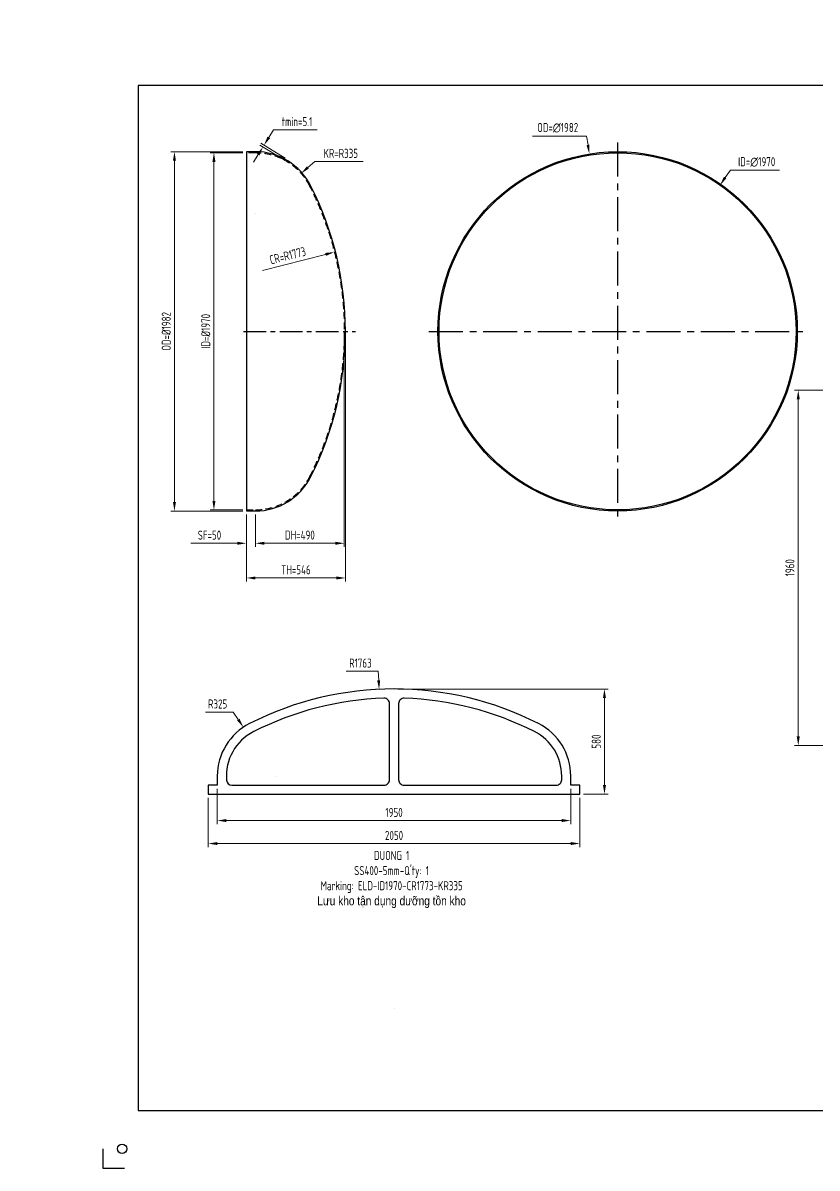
# Model space of a CAD drawing. Header units: millimetres. Extents: x -46397 to 283259, y -8690 to 23983.
# Drawn here: x 53139 to 57520, y -2033 to 4284 of the extents above; entities that cross this region are included whole.
import ezdxf
from ezdxf.enums import TextEntityAlignment as Align

# ---------------------------------------------------------------- set-up
doc = ezdxf.new("R2010")
doc.units = ezdxf.units.MM
doc.linetypes.add('CENTER', pattern=[2, 1.25, -0.25, 0.25, -0.25])
doc.linetypes.add('HIDDEN', pattern=[0.375, 0.25, -0.125])
doc.layers.get('Defpoints').update_dxf_attribs({"lineweight": 0})
for name, color, linetype, lineweight in [('2. Net dut', 190, 'HIDDEN', 9), ('DAM_8', 1, 'Continuous', 25), ('DCenterline8', 8, 'CENTER', 5), ('Dtext', 255, 'Continuous', 20), ('DUONGCHINH', 7, 'Continuous', 25), ('PHANTOM 2', 8, 'Continuous', 0)]:
    doc.layers.add(name, color=color, linetype=linetype, lineweight=lineweight)
doc.layers.add('4. Net tam', color=8, linetype='CENTER')
doc.styles.add('Chu va so', font='arial.ttf')
doc.styles.add('GHI CHÚ 1', font='isocp_IV25.ttf', dxfattribs={"width": 0.8})
doc.styles.get("Standard").update_dxf_attribs({"font": 'isocp.shx', "width": 0.8})
doc.styles.add('TCVN', font='arial.ttf')
doc.styles.add('TEXT', font='arial.ttf', dxfattribs={"height": 124})
doc.dimstyles.new('1-30SCALE', dxfattribs={"dimtxt": 75, "dimasz": 75, "dimexe": 37.5, "dimexo": 30, "dimgap": 30, "dimtad": 1, "dimtoh": 1, "dimdec": 0, "dimdsep": 46, "dimtxsty": 'GHI CHÚ 1', "dimcen": 0.09, "dimclrd": 256, "dimclre": 256, "dimclrt": 2, "dimadec": 0, "dimazin": 0, "dimtfac": 1, "dimtdec": 0, "dimtofl": 0, "dimtmove": 0, "dimatfit": 3, "dimfxl": 1, "dimlwd": 0, "dimlwe": 0, "dimarcsym": 0})
doc.dimstyles.new('1-30SCALE$4', dxfattribs={"dimtxt": 75, "dimasz": 75, "dimexe": 37.5, "dimexo": 30, "dimgap": 30, "dimtad": 1, "dimtoh": 1, "dimdec": 0, "dimdsep": 46, "dimtxsty": 'GHI CHÚ 1', "dimcen": 0.09, "dimclrd": 256, "dimclre": 256, "dimclrt": 2, "dimadec": 0, "dimazin": 0, "dimtfac": 1, "dimtdec": 0, "dimtofl": 0, "dimtmove": 0, "dimatfit": 3, "dimfxl": 1, "dimlwd": 0, "dimlwe": 0, "dimarcsym": 0})

# ---------------------------------------------------------------- blocks, each defined once
blk = doc.blocks.new('*D210')
at = {"layer": 'Defpoints', "color": 0, "transparency": 16777216}
for p in [(54673.4, 3453.4, -0.6), (54421.6, 3232.5, -0.6)]:
    blk.add_point(p, dxfattribs=at)
at = {"layer": 'PHANTOM 2', "linetype": 'Continuous', "lineweight": 0, "transparency": 16777216}
for p, q in [((54748.6, 3519.3), (54711, 3486.3)), ((55015.9, 3519.3), (54748.6, 3519.3))]:
    blk.add_line(p, q, dxfattribs=at)
at = {"layer": 'PHANTOM 2', "lineweight": 0, "transparency": 16777216}
for p, q in [((54421.5, 3232.5), (54421.7, 3232.5)), ((54421.6, 3232.5), (54421.6, 3232.6))]:
    blk.add_line(p, q, dxfattribs=at)
at = {"layer": 'PHANTOM 2', "transparency": 16777216}
blk.add_solid([(54705.5, 3492.6), (54716.5, 3480.1), (54673.4, 3453.4)], dxfattribs=at)
at = {"layer": 'PHANTOM 2', "color": 2, "transparency": 16777216, "insert": (54892.3, 3564.3), "char_height": 50, "attachment_point": 5, "style": 'GHI CHÚ 1'}
blk.add_mtext('KR=R335', dxfattribs=at)
blk = doc.blocks.new('*D211')
at = {"layer": 'Defpoints', "color": 0, "transparency": 16777216}
for p in [(54857.2, 3019.4, -0.6), (53138.9, 2582.4, -0.6)]:
    blk.add_point(p, dxfattribs=at)
at = {"layer": 'PHANTOM 2', "linetype": 'Continuous', "lineweight": 0, "transparency": 16777216}
blk.add_line((54460.4, 2918.5), (54808.7, 3007), dxfattribs=at)
at = {"layer": 'PHANTOM 2', "transparency": 16777216}
blk.add_solid([(54806.7, 3015.1), (54810.8, 2999), (54857.2, 3019.4)], dxfattribs=at)
at = {"layer": 'PHANTOM 2', "color": 2, "transparency": 16777216, "insert": (54599.3, 3000.2), "char_height": 50, "attachment_point": 5, "rotation": 14.26643, "style": 'GHI CHÚ 1'}
blk.add_mtext('CR=R1773', dxfattribs=at)
blk = doc.blocks.new('*D212')
at = {"layer": 'Defpoints', "color": 0, "transparency": 16777216}
for p in [(54371.6, 3573.4, -0.6), (53974.8, 1591.4), (54371.6, 1591.4, -0.6)]:
    blk.add_point(p, dxfattribs=at)
at = {"layer": 'PHANTOM 2', "linetype": 'Continuous', "lineweight": 0, "transparency": 16777216}
for p, q in [((54351.6, 3573.4), (53954.8, 3573.4)), ((53974.8, 3523.4), (53974.8, 1641.4)), ((54351.6, 1591.4), (53954.8, 1591.4))]:
    blk.add_line(p, q, dxfattribs=at)
at = {"layer": 'PHANTOM 2', "transparency": 16777216}
for points in [[(53966.5, 3523.4), (53983.1, 3523.4), (53974.8, 3573.4)], [(53966.5, 1641.4), (53983.1, 1641.4), (53974.8, 1591.4)]]:
    blk.add_solid(points, dxfattribs=at)
at = {"layer": 'PHANTOM 2', "color": 2, "transparency": 16777216, "insert": (53929.5, 2582.4), "char_height": 50, "attachment_point": 5, "rotation": 90, "style": 'GHI CHÚ 1'}
blk.add_mtext('OD=%%C1982', dxfattribs=at)
blk = doc.blocks.new('*D213')
at = {"layer": 'Defpoints', "color": 0, "transparency": 16777216}
for p in [(54192.7, 3567.4), (54371.6, 3567.4, -0.6), (54371.6, 1597.4, -0.6)]:
    blk.add_point(p, dxfattribs=at)
at = {"layer": 'PHANTOM 2', "linetype": 'Continuous', "lineweight": 0, "transparency": 16777216}
for p, q in [((54351.6, 3567.4), (54172.7, 3567.4)), ((54192.7, 1647.4), (54192.7, 3517.4)), ((54351.6, 1597.4), (54172.7, 1597.4))]:
    blk.add_line(p, q, dxfattribs=at)
at = {"layer": 'PHANTOM 2', "transparency": 16777216}
for points in [[(54184.4, 3517.4), (54201.1, 3517.4), (54192.7, 3567.4)], [(54184.4, 1647.4), (54201.1, 1647.4), (54192.7, 1597.4)]]:
    blk.add_solid(points, dxfattribs=at)
at = {"layer": 'PHANTOM 2', "color": 2, "transparency": 16777216, "insert": (54147.4, 2582.4), "char_height": 50, "attachment_point": 5, "rotation": 90, "style": 'GHI CHÚ 1'}
blk.add_mtext('ID=%%C1970', dxfattribs=at)
blk = doc.blocks.new('*D214')
at = {"layer": 'Defpoints', "color": 0, "transparency": 16777216}
for p in [(54469, 3609.2), (54596.9, 3517.9, -0.6), (54602.6, 3527.1, -0.6)]:
    blk.add_point(p, dxfattribs=at)
at = {"layer": 'PHANTOM 2', "linetype": 'Continuous', "lineweight": 0, "transparency": 16777216}
for p, q in [((54495.2, 3651.8), (54521.3, 3694.4)), ((54521.3, 3694.4), (54761.3, 3694.4)), ((54579.9, 3528.4), (54446.3, 3610.4)), ((54585.6, 3537.6), (54451.9, 3619.7)), ((54437.2, 3557.4), (54411, 3514.8))]:
    blk.add_line(p, q, dxfattribs=at)
at = {"layer": 'PHANTOM 2', "transparency": 16777216}
for points in [[(54488.1, 3656.2), (54502.3, 3647.4), (54469, 3609.2)], [(54430.1, 3561.7), (54444.3, 3553), (54463.3, 3600)]]:
    blk.add_solid(points, dxfattribs=at)
at = {"layer": 'PHANTOM 2', "color": 2, "transparency": 16777216, "insert": (54651.3, 3739.4), "char_height": 50, "attachment_point": 5, "style": 'GHI CHÚ 1'}
blk.add_mtext('tmin=5.1', dxfattribs=at)
blk = doc.blocks.new('*D215')
at = {"layer": 'Defpoints', "color": 0, "transparency": 16777216}
for p in [(54371.6, 1591.4, -0.6), (54421.6, 1591.4, -0.6), (54421.6, 1413.3)]:
    blk.add_point(p, dxfattribs=at)
at = {"layer": 'PHANTOM 2', "linetype": 'Continuous', "lineweight": 0, "transparency": 16777216}
for p, q in [((54371.6, 1571.4), (54371.6, 1393.3)), ((54421.6, 1571.4), (54421.6, 1393.3)), ((54321.6, 1413.3), (54064.6, 1413.3)), ((54471.6, 1413.3), (54521.6, 1413.3))]:
    blk.add_line(p, q, dxfattribs=at)
at = {"layer": 'PHANTOM 2', "transparency": 16777216}
for points in [[(54321.6, 1421.7), (54321.6, 1405), (54371.6, 1413.3)], [(54471.6, 1421.7), (54471.6, 1405), (54421.6, 1413.3)]]:
    blk.add_solid(points, dxfattribs=at)
at = {"layer": 'PHANTOM 2', "color": 2, "transparency": 16777216, "insert": (54168.1, 1458.3), "char_height": 50, "attachment_point": 5, "style": 'GHI CHÚ 1'}
blk.add_mtext('SF=50', dxfattribs=at)
blk = doc.blocks.new('*D218')
at = {"layer": 'Defpoints', "color": 0, "transparency": 16777216}
for p in [(54911.9, 2582.4, -0.6), (54421.6, 1591.4, -0.6), (54911.9, 1413.3)]:
    blk.add_point(p, dxfattribs=at)
at = {"layer": 'PHANTOM 2', "linetype": 'Continuous', "lineweight": 0, "transparency": 16777216}
for p, q in [((54911.9, 2562.4), (54911.9, 1393.3)), ((54421.6, 1571.4), (54421.6, 1393.3)), ((54471.6, 1413.3), (54861.9, 1413.3))]:
    blk.add_line(p, q, dxfattribs=at)
at = {"layer": 'PHANTOM 2', "transparency": 16777216}
for points in [[(54471.6, 1421.7), (54471.6, 1405), (54421.6, 1413.3)], [(54861.9, 1421.7), (54861.9, 1405), (54911.9, 1413.3)]]:
    blk.add_solid(points, dxfattribs=at)
at = {"layer": 'PHANTOM 2', "color": 2, "transparency": 16777216, "insert": (54666.8, 1458.7), "char_height": 50, "attachment_point": 5, "style": 'GHI CHÚ 1'}
blk.add_mtext('DH=490', dxfattribs=at)
blk = doc.blocks.new('*D216')
at = {"layer": 'Defpoints', "color": 0, "transparency": 16777216}
for p in [(54917.9, 2582.4, -0.6), (54371.6, 1591.4, -0.6), (54917.9, 1222)]:
    blk.add_point(p, dxfattribs=at)
at = {"layer": 'PHANTOM 2', "linetype": 'Continuous', "lineweight": 0, "transparency": 16777216}
for p, q in [((54917.9, 2562.4), (54917.9, 1202)), ((54371.6, 1571.4), (54371.6, 1202)), ((54421.6, 1222), (54867.9, 1222))]:
    blk.add_line(p, q, dxfattribs=at)
at = {"layer": 'PHANTOM 2', "transparency": 16777216}
for points in [[(54421.6, 1230.3), (54421.6, 1213.6), (54371.6, 1222)], [(54867.9, 1230.3), (54867.9, 1213.6), (54917.9, 1222)]]:
    blk.add_solid(points, dxfattribs=at)
at = {"layer": 'PHANTOM 2', "color": 2, "transparency": 16777216, "insert": (54644.8, 1267), "char_height": 50, "attachment_point": 5, "style": 'GHI CHÚ 1'}
blk.add_mtext('TH=546', dxfattribs=at)
blk = doc.blocks.new('*D217')
at = {"layer": 'Defpoints', "color": 0, "transparency": 16777216}
for p in [(56984.4, 3389.5, -0.8), (55854.9, 1775.4, -0.8)]:
    blk.add_point(p, dxfattribs=at)
at = {"layer": 'PHANTOM 2', "linetype": 'Continuous', "lineweight": 0, "transparency": 16777216}
for p, q in [((57041.7, 3471.4), (57013.1, 3430.4)), ((57311.9, 3471.4), (57041.7, 3471.4))]:
    blk.add_line(p, q, dxfattribs=at)
at = {"layer": 'PHANTOM 2', "lineweight": 0, "transparency": 16777216}
for p, q in [((56419.5, 2582.4), (56419.7, 2582.4)), ((56419.6, 2582.4), (56419.6, 2582.5))]:
    blk.add_line(p, q, dxfattribs=at)
at = {"layer": 'PHANTOM 2', "transparency": 16777216}
blk.add_solid([(57006.2, 3435.2), (57019.9, 3425.6), (56984.4, 3389.5)], dxfattribs=at)
at = {"layer": 'PHANTOM 2', "color": 2, "transparency": 16777216, "insert": (57186.8, 3516.7), "char_height": 50, "attachment_point": 5, "style": 'GHI CHÚ 1'}
blk.add_mtext('ID=∅1970', dxfattribs=at)
blk = doc.blocks.new('*D220')
at = {"layer": 'Defpoints', "color": 0, "transparency": 16777216}
for p in [(56264, 3561.2, -0.8), (56575.2, 1603.7, -0.8)]:
    blk.add_point(p, dxfattribs=at)
at = {"layer": 'PHANTOM 2', "linetype": 'Continuous', "lineweight": 0, "transparency": 16777216}
for p, q in [((55950.1, 3659.9), (56248.3, 3659.9)), ((56248.3, 3659.9), (56256.2, 3610.5))]:
    blk.add_line(p, q, dxfattribs=at)
at = {"layer": 'PHANTOM 2', "lineweight": 0, "transparency": 16777216}
for p, q in [((56419.5, 2582.4), (56419.7, 2582.4)), ((56419.6, 2582.4), (56419.6, 2582.5))]:
    blk.add_line(p, q, dxfattribs=at)
at = {"layer": 'PHANTOM 2', "transparency": 16777216}
blk.add_solid([(56264.4, 3611.8), (56247.9, 3609.2), (56264, 3561.2)], dxfattribs=at)
at = {"layer": 'PHANTOM 2', "color": 2, "transparency": 16777216, "insert": (56089.2, 3705.3), "char_height": 50, "attachment_point": 5, "style": 'GHI CHÚ 1'}
blk.add_mtext('OD=∅1982', dxfattribs=at)
blk = doc.blocks.new('*D221')
at = {"layer": 'Defpoints', "color": 0, "transparency": 16777216}
for p in [(54161.3, 29.3), (56211.3, 29.3), (56211.3, -243)]:
    blk.add_point(p, dxfattribs=at)
at = {"layer": 'PHANTOM 2', "linetype": 'Continuous', "lineweight": 0, "transparency": 16777216}
for p, q in [((54161.3, 9.3), (54161.3, -263)), ((56211.3, 9.3), (56211.3, -263)), ((54211.3, -243), (56161.3, -243))]:
    blk.add_line(p, q, dxfattribs=at)
at = {"layer": 'PHANTOM 2', "transparency": 16777216}
for points in [[(54211.3, -234.7), (54211.3, -251.3), (54161.3, -243)], [(56161.3, -234.7), (56161.3, -251.3), (56211.3, -243)]]:
    blk.add_solid(points, dxfattribs=at)
at = {"layer": 'PHANTOM 2', "color": 2, "transparency": 16777216, "insert": (55186.3, -198), "char_height": 50, "attachment_point": 5, "style": 'GHI CHÚ 1'}
blk.add_mtext('2050', dxfattribs=at)
blk = doc.blocks.new('*D222')
at = {"layer": 'Defpoints', "color": 0, "transparency": 16777216}
for p in [(54211.3, 79.3), (56161.3, 79.3), (56161.3, -116.2)]:
    blk.add_point(p, dxfattribs=at)
at = {"layer": 'PHANTOM 2', "linetype": 'Continuous', "lineweight": 0, "transparency": 16777216}
for p, q in [((54211.3, 59.3), (54211.3, -136.2)), ((56161.3, 59.3), (56161.3, -136.2)), ((54261.3, -116.2), (56111.3, -116.2))]:
    blk.add_line(p, q, dxfattribs=at)
at = {"layer": 'PHANTOM 2', "transparency": 16777216}
for points in [[(54261.3, -107.8), (54261.3, -124.5), (54211.3, -116.2)], [(56111.3, -107.8), (56111.3, -124.5), (56161.3, -116.2)]]:
    blk.add_solid(points, dxfattribs=at)
at = {"layer": 'PHANTOM 2', "color": 2, "transparency": 16777216, "insert": (55186.3, -71.2), "char_height": 50, "attachment_point": 5, "style": 'GHI CHÚ 1'}
blk.add_mtext('1950', dxfattribs=at)
blk = doc.blocks.new('*D223')
at = {"layer": 'Defpoints', "color": 0, "transparency": 16777216}
for p in [(55186.3, 609.5), (56211.3, 29.3), (56346.9, 29.3)]:
    blk.add_point(p, dxfattribs=at)
at = {"layer": 'PHANTOM 2', "linetype": 'Continuous', "lineweight": 0, "transparency": 16777216}
for p, q in [((55206.3, 609.5), (56366.9, 609.5)), ((56346.9, 559.5), (56346.9, 79.3)), ((56231.3, 29.3), (56366.9, 29.3))]:
    blk.add_line(p, q, dxfattribs=at)
at = {"layer": 'PHANTOM 2', "transparency": 16777216}
for points in [[(56338.6, 559.5), (56355.2, 559.5), (56346.9, 609.5)], [(56338.6, 79.3), (56355.2, 79.3), (56346.9, 29.3)]]:
    blk.add_solid(points, dxfattribs=at)
at = {"layer": 'PHANTOM 2', "color": 2, "transparency": 16777216, "insert": (56301.9, 319.4), "char_height": 50, "attachment_point": 5, "rotation": 90, "style": 'GHI CHÚ 1'}
blk.add_mtext('580', dxfattribs=at)
blk = doc.blocks.new('*D224')
at = {"layer": 'Defpoints', "color": 0, "transparency": 16777216}
for p in [(54354.9, 398.9), (54536.2, 129.3)]:
    blk.add_point(p, dxfattribs=at)
at = {"layer": 'PHANTOM 2', "linetype": 'Continuous', "lineweight": 0, "transparency": 16777216}
for p, q in [((54147, 481.9), (54299.1, 481.9)), ((54299.1, 481.9), (54327, 440.4))]:
    blk.add_line(p, q, dxfattribs=at)
at = {"layer": 'PHANTOM 2', "lineweight": 0, "transparency": 16777216}
for p, q in [((54536.1, 129.3), (54536.3, 129.3)), ((54536.2, 129.2), (54536.2, 129.4))]:
    blk.add_line(p, q, dxfattribs=at)
at = {"layer": 'PHANTOM 2', "transparency": 16777216}
blk.add_solid([(54333.9, 445.1), (54320.1, 435.8), (54354.9, 398.9)], dxfattribs=at)
at = {"layer": 'PHANTOM 2', "color": 2, "transparency": 16777216, "insert": (54213.1, 526.9), "char_height": 50, "attachment_point": 5, "style": 'GHI CHÚ 1'}
blk.add_mtext('R325', dxfattribs=at)
blk = doc.blocks.new('*D225')
at = {"layer": 'Defpoints', "color": 0, "transparency": 16777216}
for p in [(55103.8, 607.6), (55186.3, -1153.5)]:
    blk.add_point(p, dxfattribs=at)
at = {"layer": 'PHANTOM 2', "linetype": 'Continuous', "lineweight": 0, "transparency": 16777216}
for p, q in [((54922.1, 707.5), (55099.2, 707.5)), ((55099.2, 707.5), (55101.5, 657.6))]:
    blk.add_line(p, q, dxfattribs=at)
at = {"layer": 'PHANTOM 2', "lineweight": 0, "transparency": 16777216}
for p, q in [((55186.2, -1153.5), (55186.4, -1153.5)), ((55186.3, -1153.6), (55186.3, -1153.4))]:
    blk.add_line(p, q, dxfattribs=at)
at = {"layer": 'PHANTOM 2', "transparency": 16777216}
blk.add_solid([(55109.8, 657.9), (55093.2, 657.2), (55103.8, 607.6)], dxfattribs=at)
at = {"layer": 'PHANTOM 2', "color": 2, "transparency": 16777216, "insert": (55000.6, 752.5), "char_height": 50, "attachment_point": 5, "style": 'GHI CHÚ 1'}
blk.add_mtext('R1763', dxfattribs=at)
blk = doc.blocks.new('*D226')
at = {"layer": 'Defpoints', "color": 0, "transparency": 16777216}
for p in [(58106.2, 2258.2, -0.8), (57416, 298.2), (58106.2, 298.2, -0.8)]:
    blk.add_point(p, dxfattribs=at)
at = {"layer": 'PHANTOM 2', "linetype": 'Continuous', "lineweight": 0, "transparency": 16777216}
for p, q in [((58086.2, 2258.2), (57396, 2258.2)), ((57416, 2208.2), (57416, 348.2)), ((58086.2, 298.2), (57396, 298.2))]:
    blk.add_line(p, q, dxfattribs=at)
at = {"layer": 'PHANTOM 2', "transparency": 16777216}
for points in [[(57407.7, 2208.2), (57424.4, 2208.2), (57416, 2258.2)], [(57407.7, 348.2), (57424.4, 348.2), (57416, 298.2)]]:
    blk.add_solid(points, dxfattribs=at)
at = {"layer": 'PHANTOM 2', "color": 2, "transparency": 16777216, "insert": (57369.9, 1278.2), "char_height": 50, "attachment_point": 5, "rotation": 90, "style": 'GHI CHÚ 1'}
blk.add_mtext('1960', dxfattribs=at)
blk = doc.blocks.new('*U1816')
at = {"lineweight": 25}
for p, q in [((7340.2, 2433.8, 0), (7340.2, 1661.2, 0.1)), ((7600.5, 2433.8, 0), (7600.5, 1661.2, 0.1)), ((8046.6, 2433.8, 0), (8046.6, 1661.2, 0.1)), ((8483.9, 2433.8, 0), (8483.9, 1661.2, 0.1)), ((9006.6, 2433.8, 0), (9006.6, 1661.2, 0.1)), ((7185.6, 1353.2), (9503.6, 1353.2)), ((9239.4, 463.6, 0), (9239.4, 0)), ((9371.9, 0), (9371.9, 463.6, 0))]:
    blk.add_line(p, q, dxfattribs=at)
at = {"lineweight": 25, "elevation": -0.3}
for points in [[(9544, 6605), (9620.7, 6605), (9620.7, 6545.7)], [(-214, -232.7), (-214, -348.9), (-83.1, -348.9)]]:
    blk.add_lwpolyline(points, dxfattribs=at)
at = {"lineweight": 25}
for points in [[(0, 0), (9503.6, 0), (9503.6, 6225.3), (0, 6225.3)], [(0, 0), (7185.6, 0), (7185.6, 6225.3), (0, 6225.3)], [(7185.6, 2433.8), (9503.6, 2433.8), (9503.6, 0), (7185.6, 0)], [(7185.6, 2433.8), (9503.6, 2433.8), (9503.6, 2279.3), (7185.6, 2279.3)], [(7185.6, 2279.3), (9503.6, 2279.3), (9503.6, 2124.8), (7185.6, 2124.8)], [(7185.6, 2124.8), (9503.6, 2124.8), (9503.6, 1970.3), (7185.6, 1970.3)], [(7185.6, 1970.3), (9503.6, 1970.3), (9503.6, 1815.7), (7185.6, 1815.7)], [(7185.6, 965.8), (9503.6, 965.8), (9503.6, 1661.2), (7185.6, 1661.2)], [(7185.6, 695.4), (9503.6, 695.4), (9503.6, 231.8), (7185.6, 231.8)], [(9055.6, 695.4), (9503.6, 695.4), (9503.6, 0), (9055.6, 0)]]:
    blk.add_lwpolyline(points, close=True, dxfattribs=at)
at = {"lineweight": 50}
blk.add_lwpolyline([(7348.8, 1258.7), (7231.7, 1055.9), (7465.9, 1055.9)], close=True, dxfattribs=at)
at = {"color": 2, "lineweight": 20, "elevation": 0}
blk.add_lwpolyline([(9115.5, 546.4), (9227.3, 513.3), (9227.3, 645.7), (9115.5, 612.6)], close=True, dxfattribs=at)
at = {"lineweight": 25, "elevation": 0}
blk.add_lwpolyline([(9055.6, 231.8), (9503.6, 231.8), (9503.6, 463.6), (9055.6, 463.6)], close=True, dxfattribs=at)
at = {"lineweight": 50}
blk.add_circle((7348.8, 1123.5), 135.2, dxfattribs=at)
at = {"color": 2, "lineweight": 20}
for radius in [66.2, 33.1]:
    blk.add_circle((9363.6, 579.5, 0), radius, dxfattribs=at)
at = {"lineweight": 25}
blk.add_circle((-96.9, -231.8, -0.3), 28.8, dxfattribs=at)
at = {"layer": 'DCenterline8', "lineweight": 0, "ltscale": 2}
for p, q in [((9363.6, 652.4, 0), (9363.6, 506.6, 0)), ((9290.8, 579.5, 0), (9436.5, 579.5, 0))]:
    blk.add_line(p, q, dxfattribs=at)
at = {"layer": 'DCenterline8', "lineweight": 0}
blk.add_line((9108.1, 579.5, 0), (9233.5, 579.5, 0), dxfattribs=at)
at = {"color": 5, "style": 'Chu va so'}
for s, width, p in [('For approval', 0.75, (7822.8, 1871.5, 0)), ('Rev.', 0.75, (7262.1, 1716.1)), ('Date', 0.75, (7465.5, 1717.6, 0.1)), ('Description', 0.75, (7830, 1714.3, 0)), ('Drawn', 0.75, (8266, 1714.3, 0)), ('Checked', 0.65, (8758.9, 1714.1)), ('Approved', 0.65, (9257.9, 1714.3, 0)), ('CLIENT:', 0.75, (7310, 1598.5, 0.4)), ('PROJECT JOB CODE:', 0.75, (7483.6, 879)), ('TITLE:', 0.75, (7292.6, 593.8, 0.5)), ('Scale', 0.75, (9145, 325.1, 0)), ('Size', 0.75, (9303.1, 325.1, 0)), ('Rev. ', 0.75, (9447.5, 325.1, 0)), ('DRAWING NO.:', 0.75, (7398.4, 142.3, 0.5))]:
    blk.add_text(s, height=49.67, dxfattribs=dict(at, width=width)).set_placement(p, align=Align.CENTER)
at = {"color": 5, "lineweight": 25, "insert": (7973.3, 1157.2, 0), "char_height": 66.227, "width": 1530.965, "attachment_point": 4, "style": 'Chu va so'}
blk.add_mtext('\\pxqc;{\\W0.8;MARTECH JOINT STOCK COMPANY}', dxfattribs=at)
at = {"layer": 'Dtext', "ltscale": 0.1}
for tag, p, height, style in [('REV_3', (7246.9, 2338.2), 41.4, 'TCVN'), ('FOR_APPROVAL3', (7660.8, 2335.3, -0.4), 49.7, 'TCVN'), ('REV_2', (7246.9, 2183.7), 41.4, 'TCVN'), ('FOR_APPROVAL2', (7660.8, 2180.8, -0.4), 49.7, 'TCVN'), ('REV_1', (7246.9, 2029.2), 41.4, 'TCVN'), ('FOR_APPROVAL1', (7660.8, 2026.3, -0.4), 49.7, 'TCVN'), ('REV_0', (7246.9, 1874.7), 41.4, 'TCVN'), ('NGUOI_VE', (8101.8, 1872.5, -0.3), 49.7, 'TCVN'), ('NGUOI_KIEM_2', (8540.8, 1872.5, -0.4), 49.7, 'TCVN'), ('NGUOI_DUYET', (9071, 1872.5, -0.4), 49.7, 'TCVN'), ('1.1_A4', (9097.6, 94.3, -0.4), 49.7, 'Chu va so'), ('A4_A4', (9262.8, 94.3, -0.4), 49.7, 'Chu va so'), ('REV.', (9399, 94.3, -0.4), 49.7, 'Chu va so')]:
    blk.add_attdef(tag, p, '', height=height, dxfattribs=dict(at, style=style))
for tag, p, height, style, width in [('NGAY_REV03', (7351.8, 2335.3, -0.4), 43, 'TCVN', 0.95), ('NGAY_REV02', (7351.8, 2180.8, -0.4), 43, 'TCVN', 0.95), ('NGAY_REV01', (7351.8, 2026.3, -0.4), 43, 'TCVN', 0.95), ('NGAY_REV0', (7351.8, 1871.7, -0.4), 43, 'TCVN', 0.95), ('DWD.NO', (7347.9, 40.3, -0.4), 66.2, 'Chu va so', 0.85)]:
    blk.add_attdef(tag, p, '', height=height, dxfattribs=dict(at, style=style, width=width))
at = {"layer": 'Dtext', "lineweight": 25, "ltscale": 0.1, "style": 'Chu va so'}
for tag, p, height in [('PROJECT_CODE', (7826.6, 778.2), 99.3), ('TITLE1', (7396.4, 593.4, -0.4), 66.2), ('TITLE2', (7396.4, 437.7, -0.4), 66.2), ('TITLE3', (7396.4, 283.2, -0.4), 66.2)]:
    blk.add_attdef(tag, p, '', height=height, dxfattribs=at)
at = {"insert": (7349.4, 1164.6), "char_height": 108.812, "attachment_point": 1, "style": 'TEXT', "bg_fill": 2}
blk.add_mtext('\\pxqc;{\\fArial|b1|i0|c0|p34;M}', dxfattribs=at)
at = {"insert": (7493.4, 1247), "char_height": 68.007, "width": 468.382, "attachment_point": 1, "style": 'TEXT', "bg_fill": 2}
blk.add_mtext('\\pxqc;{\\fArial|b1|i0|c0|p34;MARTECH\\PB    ILER}', dxfattribs=at)
h = blk.add_hatch(color=256)
h.dxf.hatch_style = 1
edge = h.paths.add_edge_path()
edge.add_spline(control_points=[(7607.3, 1017), (7609.3, 1018.5), (7617.4, 1024.5), (7634.3, 1016.1), (7642.3, 1025.9), (7645.2, 1029.4)], knot_values=[0, 0, 0, 0, 0.315535, 1.31207, 1.873609, 1.873609, 1.873609, 1.873609], degree=3, periodic=0)
edge.add_spline(control_points=[(7645.2, 1029.4), (7642.8, 1027.2), (7633.8, 1018.9), (7615, 1028.7), (7608.6, 1019), (7607.3, 1017)], knot_values=[0, 0, 0, 0, 0.411397, 1.576501, 1.877595, 1.877595, 1.877595, 1.877595], degree=3, periodic=0)
edge = h.paths.add_edge_path()
edge.add_spline(control_points=[(7607.3, 1008.6), (7609.3, 1010.1), (7617.4, 1016.1), (7634.3, 1007.7), (7642.3, 1017.4), (7645.2, 1020.9)], knot_values=[0, 0, 0, 0, 0.315535, 1.31207, 1.873609, 1.873609, 1.873609, 1.873609], degree=3, periodic=0)
edge.add_spline(control_points=[(7645.2, 1020.9), (7642.8, 1018.8), (7633.8, 1010.5), (7615, 1020.3), (7608.6, 1010.6), (7607.3, 1008.6)], knot_values=[0, 0, 0, 0, 0.411397, 1.576501, 1.877595, 1.877595, 1.877595, 1.877595], degree=3, periodic=0)
at = {"color": 7}
for centre in [(7615.6, 1109.8), (7625.7, 1109.8), (7635.8, 1109.8), (7645.9, 1109.8), (7656.2, 1109.8), (7666.3, 1109.8), (7676.4, 1109.8), (7686.5, 1109.8), (7615.6, 1099.7), (7620.3, 1088.5), (7625.7, 1099.7), (7628.7, 1078.4), (7630.4, 1088.5), (7635.8, 1099.7), (7645.9, 1099.7), (7656.2, 1099.7), (7666.3, 1099.7), (7676.4, 1099.7), (7686.5, 1099.7)]:
    blk.add_circle(centre, 4.12, dxfattribs=at)
for points in [[(7607.3, 1024.9), (7611.6, 1030.2), (7637.7, 1031.9), (7645.2, 1037.3)], [(7607.3, 1024.9), (7613.4, 1028.6), (7635.7, 1028.9), (7645.2, 1037.3)], [(7607.3, 1017), (7611.6, 1022.3), (7637.7, 1024), (7645.2, 1029.4)], [(7607.3, 1017), (7613.4, 1020.7), (7635.7, 1021), (7645.2, 1029.4)], [(7607.3, 1008.6), (7611.6, 1013.8), (7637.7, 1015.6), (7645.2, 1020.9)], [(7607.3, 1008.6), (7613.4, 1012.3), (7635.7, 1012.6), (7645.2, 1020.9)]]:
    blk.add_spline(points, degree=3)
at = {"color": 5, "style": 'Chu va so', "width": 0.75}
blk.add_text('MANUFACTURER:', height=49.67, dxfattribs=at).set_placement((7434.8, 1292.2, 0.4), align=Align.CENTER)
at = {"attachment_point": 1, "style": 'TEXT', "bg_fill": 2}
for s, insert, char_height in [('\\pxqc;R', (8002, 1269.8), 23.8), ('\\pxqc;The      nergy Solutions', (7710.6, 1035.2), 23.803)]:
    blk.add_mtext(s, dxfattribs=dict(at, insert=insert, char_height=char_height))
at = {"layer": 'DAM_8'}
h = blk.add_hatch(color=7, dxfattribs=at)
edge = h.paths.add_edge_path()
edge.add_arc((7650.3, 1099.6), 43.4, 191.45916, 461.33748)
edge.add_arc((7650.3, 1099.6), 43.4, 101.33748, 191.45916)
edge = h.paths.add_edge_path(flags=16)
edge.add_arc((7628.7, 1078.4), 4.12, -289.45797, 11.45916, ccw=False)
edge.add_arc((7628.7, 1078.4), 4.12, 11.45916, 70.54203, ccw=False)
edge = h.paths.add_edge_path(flags=16)
edge.add_arc((7686.5, 1099.7), 4.12, -211.51131, 11.45916, ccw=False)
edge.add_arc((7686.5, 1099.7), 4.12, 11.45916, 148.48869, ccw=False)
edge = h.paths.add_edge_path(flags=16)
edge.add_arc((7620.3, 1088.5), 4.12, -304.25263, 11.45916, ccw=False)
edge.add_arc((7620.3, 1088.5), 4.12, 11.45916, 55.74737, ccw=False)
edge = h.paths.add_edge_path(flags=16)
edge.add_arc((7686.5, 1109.8), 4.12, -200.24279, 11.45916, ccw=False)
edge.add_arc((7686.5, 1109.8), 4.12, 11.45916, 159.75721, ccw=False)
edge = h.paths.add_edge_path(flags=16)
edge.add_arc((7676.4, 1099.7), 4.12, -219.05102, 11.45916, ccw=False)
edge.add_arc((7676.4, 1099.7), 4.12, 11.45916, 140.94898, ccw=False)
edge = h.paths.add_edge_path(flags=16)
edge.add_arc((7630.4, 1088.5), 4.12, -292.03112, 11.45916, ccw=False)
edge.add_arc((7630.4, 1088.5), 4.12, 11.45916, 67.96888, ccw=False)
edge = h.paths.add_edge_path(flags=16)
edge.add_arc((7615.6, 1099.7), 4.12, -319.45438, 11.45916, ccw=False)
edge.add_arc((7615.6, 1099.7), 4.12, 11.45916, 40.54562, ccw=False)
edge = h.paths.add_edge_path(flags=16)
edge.add_arc((7676.4, 1109.8), 4.12, -206.01194, 11.45916, ccw=False)
edge.add_arc((7676.4, 1109.8), 4.12, 11.45916, 153.98806, ccw=False)
edge = h.paths.add_edge_path(flags=16)
edge.add_arc((7651, 1080.6), 14.7, -262.49899, 11.45916, ccw=False)
edge.add_arc((7651, 1080.6), 14.7, 11.45916, 97.50101, ccw=False)
edge = h.paths.add_edge_path(flags=16)
edge.add_arc((7615.6, 1109.8), 4.12, -332.77068, 11.45916, ccw=False)
edge.add_arc((7615.6, 1109.8), 4.12, 11.45916, 27.22932, ccw=False)
edge = h.paths.add_edge_path(flags=16)
edge.add_arc((7666.3, 1099.7), 4.12, -230.16604, 11.45916, ccw=False)
edge.add_arc((7666.3, 1099.7), 4.12, 11.45916, 129.83396, ccw=False)
edge = h.paths.add_edge_path(flags=16)
edge.add_arc((7625.7, 1099.7), 4.12, -307.61373, 11.45916, ccw=False)
edge.add_arc((7625.7, 1099.7), 4.12, 11.45916, 52.38627, ccw=False)
edge = h.paths.add_edge_path(flags=16)
edge.add_arc((7656.2, 1099.7), 4.12, -246.45747, 11.45916, ccw=False)
edge.add_arc((7656.2, 1099.7), 4.12, 11.45916, 113.54253, ccw=False)
edge = h.paths.add_edge_path(flags=16)
edge.add_arc((7635.8, 1099.7), 4.12, -290.40559, 11.45916, ccw=False)
edge.add_arc((7635.8, 1099.7), 4.12, 11.45916, 69.59441, ccw=False)
edge = h.paths.add_edge_path(flags=16)
edge.add_arc((7666.3, 1109.8), 4.12, -215.79536, 11.45916, ccw=False)
edge.add_arc((7666.3, 1109.8), 4.12, 11.45916, 144.20464, ccw=False)
edge = h.paths.add_edge_path(flags=16)
edge.add_arc((7645.9, 1099.7), 4.12, -268.48372, 11.45916, ccw=False)
edge.add_arc((7645.9, 1099.7), 4.12, 11.45916, 91.51628, ccw=False)
edge = h.paths.add_edge_path(flags=16)
edge.add_arc((7625.7, 1109.8), 4.12, -322.02066, 11.45916, ccw=False)
edge.add_arc((7625.7, 1109.8), 4.12, 11.45916, 37.97934, ccw=False)
edge = h.paths.add_edge_path(flags=16)
edge.add_arc((7645.9, 1109.8), 4.12, -267.48029, 11.45916, ccw=False)
edge.add_arc((7645.9, 1109.8), 4.12, 11.45916, 92.51971, ccw=False)
edge = h.paths.add_edge_path(flags=16)
edge.add_arc((7656.2, 1109.8), 4.12, -234.08339, 11.45916, ccw=False)
edge.add_arc((7656.2, 1109.8), 4.12, 11.45916, 125.91661, ccw=False)
edge = h.paths.add_edge_path(flags=16)
edge.add_arc((7635.8, 1109.8), 4.12, -301.73447, 11.45916, ccw=False)
edge.add_arc((7635.8, 1109.8), 4.12, 11.45916, 58.26553, ccw=False)
blk.add_circle((8000.3, 1257.3), 25.9)
at = {"color": 7}
for centre, radius in [((7650.3, 1099.6), 43.4), ((7651, 1080.6), 14.7)]:
    blk.add_circle(centre, radius, dxfattribs=at)

msp = doc.modelspace()

# ---------------------------------------------------------------- linework, layer by layer
at = {"layer": '2. Net dut', "ltscale": 150, "elevation": -0.83}
msp.add_lwpolyline([(54371.64, 1597.44), (54421.64, 1597.44, 0.2826153), (54720.36, 1780.95, 0.2389308), (54720.36, 3383.94, 0.2826153), (54421.64, 3567.44), (54371.64, 3567.44)], format="xyb", dxfattribs=at)
at = {"layer": '4. Net tam', "color": 1, "ltscale": 150}
for p, q in [((56419.63, 3623.44, -0.83), (56419.63, 1541.44, -0.83)), ((55378.63, 2582.44, -0.83), (57460.63, 2582.44, -0.83))]:
    msp.add_line(p, q, dxfattribs=at)
at = {"layer": '4. Net tam', "color": 1, "ltscale": 100}
msp.add_line((54355.46, 2582.44, -0.83), (54974.42, 2582.44, -0.83), dxfattribs=at)
at = {"layer": 'DUONGCHINH', "elevation": -0.83}
msp.add_lwpolyline([(54371.64, 1591.44), (54421.64, 1591.44, 0.2826153), (54725.72, 1778.24, 0.2389308), (54725.72, 3386.65, 0.2826153), (54421.64, 3573.44), (54371.64, 3573.44)], format="xyb", close=True, dxfattribs=at)
at = {"layer": 'DUONGCHINH'}
for points in [[(56161.33, 79.31), (56161.33, 129.31, 0.2826153), (55983.3, 419.11, 0.2389308), (54389.35, 419.11, 0.2826153), (54211.33, 129.31), (54211.33, 79.31), (54161.33, 79.31), (54161.33, 29.31), (56211.33, 29.31), (56211.33, 79.31)], [(55161.33, 109.31), (55161.33, 528.64, 0.4238197), (55130.35, 558.62, 0.1095304), (54411.96, 374.52, 0.3048184), (54262.24, 106.86, 0.3904652), (54292.14, 79.31), (55131.33, 79.31, 0.4142136)], [(55241.33, 79.31), (56081.33, 79.31, 0.4142136), (56111.33, 109.31), (56111.33, 129.31, 0.2826153), (55960.7, 374.52, 0.1095304), (55242.31, 558.62, 0.4238197), (55211.33, 528.64), (55211.33, 109.31, 0.4142136)]]:
    msp.add_lwpolyline(points, format="xyb", close=True, dxfattribs=at)
for radius in [991, 985]:
    msp.add_circle((56419.63, 2582.44, -0.83), radius, dxfattribs=at)

# ---------------------------------------------------------------- texts
at = {"insert": (54494.45, -283.82), "char_height": 50, "attachment_point": 1}
msp.add_mtext_dynamic_manual_height_columns("\\pxqc;DUONG 1\\PSS400-5mm-Q'ty: 1\\PMarking: ELD-ID1970-CR1773-KR335\\P{\\fArial|b0|i0|c0|p34;Lưu kho tận dụng dưỡng tồn kho}", width=1356.7159, gutter_width=429.39, heights=[367.51], dxfattribs=at)

# ---------------------------------------------------------------- dimensions: what is measured, and where the dimension line sits
at = {"layer": 'PHANTOM 2'}
dim = msp.add_aligned_dim(p1=(54596.93, 3517.9, -0.83), p2=(54602.59, 3527.12, -0.83), distance=156.8, text='tmin=5.1', dimstyle='1-30SCALE', override={"dimtxt": 50, "dimasz": 50, "dimexe": 20, "dimexo": 20, "dimgap": 20}, dxfattribs=at)
dim.commit()
dim.dimension.update_dxf_attribs({"geometry": '*D214', "text_midpoint": (54651.33, 3739.4, -0.19)})
for p1, p2, text, picture, middle in [((56575.24, 1603.74, -0.83), (56264.02, 3561.15, -0.83), 'OD=<>', '*D220', (56089.23, 3705.26)), ((55854.87, 1775.43, -0.83), (56984.39, 3389.46, -0.83), 'ID=<>', '*D217', (57186.83, 3516.74))]:
    dim = msp.add_diameter_dim_2p(p1=p1, p2=p2, text=text, dimstyle='1-30SCALE', override={"dimtxt": 50, "dimasz": 50, "dimexe": 20, "dimexo": 20, "dimgap": 20, "dimpost": ''}, dxfattribs=at)
    dim.commit()
    dim.dimension.update_dxf_attribs({"geometry": picture, "text_midpoint": middle})
for base, p1, p2, text, picture, middle in [((53974.8, 1591.44, -0.19), (54371.64, 3573.44, -0.83), (54371.64, 1591.44, -0.83), 'OD=%%C<>', '*D212', (53929.45, 2582.44, -0.19)), ((54192.74, 3567.44, -0.19), (54371.64, 1597.44, -0.83), (54371.64, 3567.44, -0.83), 'ID=%%C<>', '*D213', (54147.4, 2582.44, -0.19))]:
    dim = msp.add_linear_dim(base=base, p1=p1, p2=p2, angle=90, text=text, dimstyle='1-30SCALE', override={"dimtxt": 50, "dimasz": 50, "dimexe": 20, "dimexo": 20, "dimgap": 20}, dxfattribs=at)
    dim.commit()
    dim.dimension.update_dxf_attribs({"geometry": picture, "text_midpoint": middle})
dim = msp.add_radius_dim(center=(54421.64, 3232.54, -0.83), mpoint=(54673.43, 3453.36, -0.83), text='KR=<>', dimstyle='1-30SCALE$4', override={"dimtxt": 50, "dimasz": 50, "dimexe": 20, "dimexo": 20, "dimgap": 20}, dxfattribs=at)
dim.commit()
dim.dimension.update_dxf_attribs({"geometry": '*D210', "text_midpoint": (54892.27, 3564.3, -0.19)})
dim = msp.add_radius_dim(center=(53138.86, 2582.44, -0.83), mpoint=(54857.19, 3019.37, -0.83), text='CR=<>', dimstyle='1-30SCALE$4', override={"dimtxt": 50, "dimasz": 50, "dimexe": 20, "dimexo": 20, "dimgap": 20}, dxfattribs=at)
dim.commit()
dim.dimension.update_dxf_attribs({"geometry": '*D211', "text_midpoint": (54610.34, 2956.6, -0.19), "dimtype": 164})
for base, p1, p2, text, picture, middle in [((54917.86, 1221.95, -0.19), (54371.64, 1591.44, -0.83), (54917.86, 2582.44, -0.83), 'TH=<>', '*D216', (54644.75, 1266.95, -0.19)), ((54911.86, 1413.33, -0.19), (54421.64, 1591.44, -0.83), (54911.86, 2582.44, -0.83), 'DH=<>', '*D218', (54666.75, 1458.68, -0.19))]:
    dim = msp.add_linear_dim(base=base, p1=p1, p2=p2, text=text, dimstyle='1-30SCALE', override={"dimtxt": 50, "dimasz": 50, "dimexe": 20, "dimexo": 20, "dimgap": 20}, dxfattribs=at)
    dim.commit()
    dim.dimension.update_dxf_attribs({"geometry": picture, "text_midpoint": middle})
for base, p1, p2, picture, middle in [((57416.04, 298.24), (58106.24, 2258.24, -0.83), (58106.24, 298.24, -0.83), '*D226', (57369.87, 1278.24)), ((56346.9, 29.31), (55186.33, 609.54), (56211.33, 29.31), '*D223', (56301.9, 319.42))]:
    dim = msp.add_linear_dim(base=base, p1=p1, p2=p2, angle=90, dimstyle='1-30SCALE', override={"dimtxt": 50, "dimasz": 50, "dimexe": 20, "dimexo": 20, "dimgap": 20}, dxfattribs=at)
    dim.commit()
    dim.dimension.update_dxf_attribs({"geometry": picture, "text_midpoint": middle})
dim = msp.add_linear_dim(base=(54421.64, 1413.33, -0.19), p1=(54371.64, 1591.44, -0.83), p2=(54421.64, 1591.44, -0.83), text='SF=<>', dimstyle='1-30SCALE', override={"dimtxt": 50, "dimasz": 50, "dimexe": 20, "dimexo": 20, "dimgap": 20}, dxfattribs=at)
dim.commit()
dim.dimension.update_dxf_attribs({"geometry": '*D215', "text_midpoint": (54168.13, 1413.33, -0.19), "dimtype": 160})
for center, mpoint, picture, middle in [((55186.33, -1153.46), (55103.83, 607.61), '*D225', (55000.62, 752.5)), ((54536.23, 129.31), (54354.92, 398.92), '*D224', (54213.08, 526.9))]:
    dim = msp.add_radius_dim(center=center, mpoint=mpoint, dimstyle='1-30SCALE$4', override={"dimtxt": 50, "dimasz": 50, "dimexe": 20, "dimexo": 20, "dimgap": 20}, dxfattribs=at)
    dim.commit()
    dim.dimension.update_dxf_attribs({"geometry": picture, "text_midpoint": middle})
for base, p1, p2, picture, middle in [((56161.33, -116.16), (54211.33, 79.31), (56161.33, 79.31), '*D222', (55186.33, -71.16)), ((56211.33, -242.99), (54161.33, 29.31), (56211.33, 29.31), '*D221', (55186.33, -197.98))]:
    dim = msp.add_linear_dim(base=base, p1=p1, p2=p2, dimstyle='1-30SCALE', override={"dimtxt": 50, "dimasz": 50, "dimexe": 20, "dimexo": 20, "dimgap": 20}, dxfattribs=at)
    dim.commit()
    dim.dimension.update_dxf_attribs({"geometry": picture, "text_midpoint": middle})

# ---------------------------------------------------------------- next in the draw order: block references
ref = msp.add_blockref('*U1816', (53773.97, -1716.39), dxfattribs=dict(xscale=0.9084576280678549, yscale=0.9084576280678549, zscale=0.9084576280678549))
ref.add_attrib('PROJECT_CODE', 'TP2887', (60884.08, -1009.46), dxfattribs={"layer": 'Dtext', "lineweight": 25, "ltscale": 0.1, "height": 90.246, "style": 'Chu va so'})
ref.add_attrib('TITLE1', 'DETAIL DRAWING', (60493.25, -1177.27, -0.35), dxfattribs={"layer": 'Dtext', "lineweight": 25, "ltscale": 0.1, "height": 60.1643, "style": 'Chu va so'})
ref.add_attrib('TITLE2', 'DEAERATOR AND WATER TANK', (60493.25, -1318.75, -0.35), dxfattribs={"layer": 'Dtext', "lineweight": 25, "ltscale": 0.1, "height": 60.1643, "style": 'Chu va so'})
ref.add_attrib('DWD.NO', '2887.0100.MDWG.04', (60449.24, -1679.78, -0.35), dxfattribs={"layer": 'Dtext', "ltscale": 0.1, "height": 60.1643, "style": 'Chu va so', "width": 0.85})
ref.add_attrib('1.1_A4', '1:1', (62038.72, -1630.76, -0.35), dxfattribs={"layer": 'Dtext', "ltscale": 0.1, "height": 45.123, "style": 'Chu va so'})
ref.add_attrib('A4_A4', 'A3', (62188.88, -1630.76, -0.35), dxfattribs={"layer": 'Dtext', "ltscale": 0.1, "height": 45.123, "style": 'Chu va so'})
ref.add_attrib('REV.', '00', (62312.52, -1630.76, -0.35), dxfattribs={"layer": 'Dtext', "ltscale": 0.1, "height": 45.123, "style": 'Chu va so'})
ref.add_attrib('REV_0', '0', (60357.44, -13.34), dxfattribs={"layer": 'Dtext', "ltscale": 0.1, "height": 37.6, "style": 'TCVN'})
ref.add_attrib('NGAY_REV0', '30.01.26', (60452.74, -15.99, -0.37), dxfattribs={"layer": 'Dtext', "ltscale": 0.1, "height": 39.107, "style": 'TCVN', "width": 0.95})
ref.add_attrib('NGUOI_VE', 'N.M.Vuong', (61134.15, -15.35, -0.32), dxfattribs={"layer": 'Dtext', "ltscale": 0.1, "height": 45.123, "style": 'TCVN'})
ref.add_attrib('NGUOI_KIEM_2', 'D.M.Tuan', (61532.9, -15.35, -0.37), dxfattribs={"layer": 'Dtext', "ltscale": 0.1, "height": 45.123, "style": 'TCVN'})
ref.add_attrib('NGUOI_DUYET', 'L.H.Phuong', (62014.56, -15.35, -0.37), dxfattribs={"layer": 'Dtext', "ltscale": 0.1, "height": 45.123, "style": 'TCVN'})
ref.add_attrib('REV_1', '1', (60357.44, 127.04), dxfattribs={"layer": 'Dtext', "ltscale": 0.1, "height": 37.6, "style": 'TCVN'})
ref.add_attrib('REV_2', '2', (60357.44, 267.42), dxfattribs={"layer": 'Dtext', "ltscale": 0.1, "height": 37.6, "style": 'TCVN'})
ref.add_attrib('REV_3', '3', (60357.44, 407.81), dxfattribs={"layer": 'Dtext', "ltscale": 0.1, "height": 37.6, "style": 'TCVN'})

doc.saveas('drawing.dxf')
